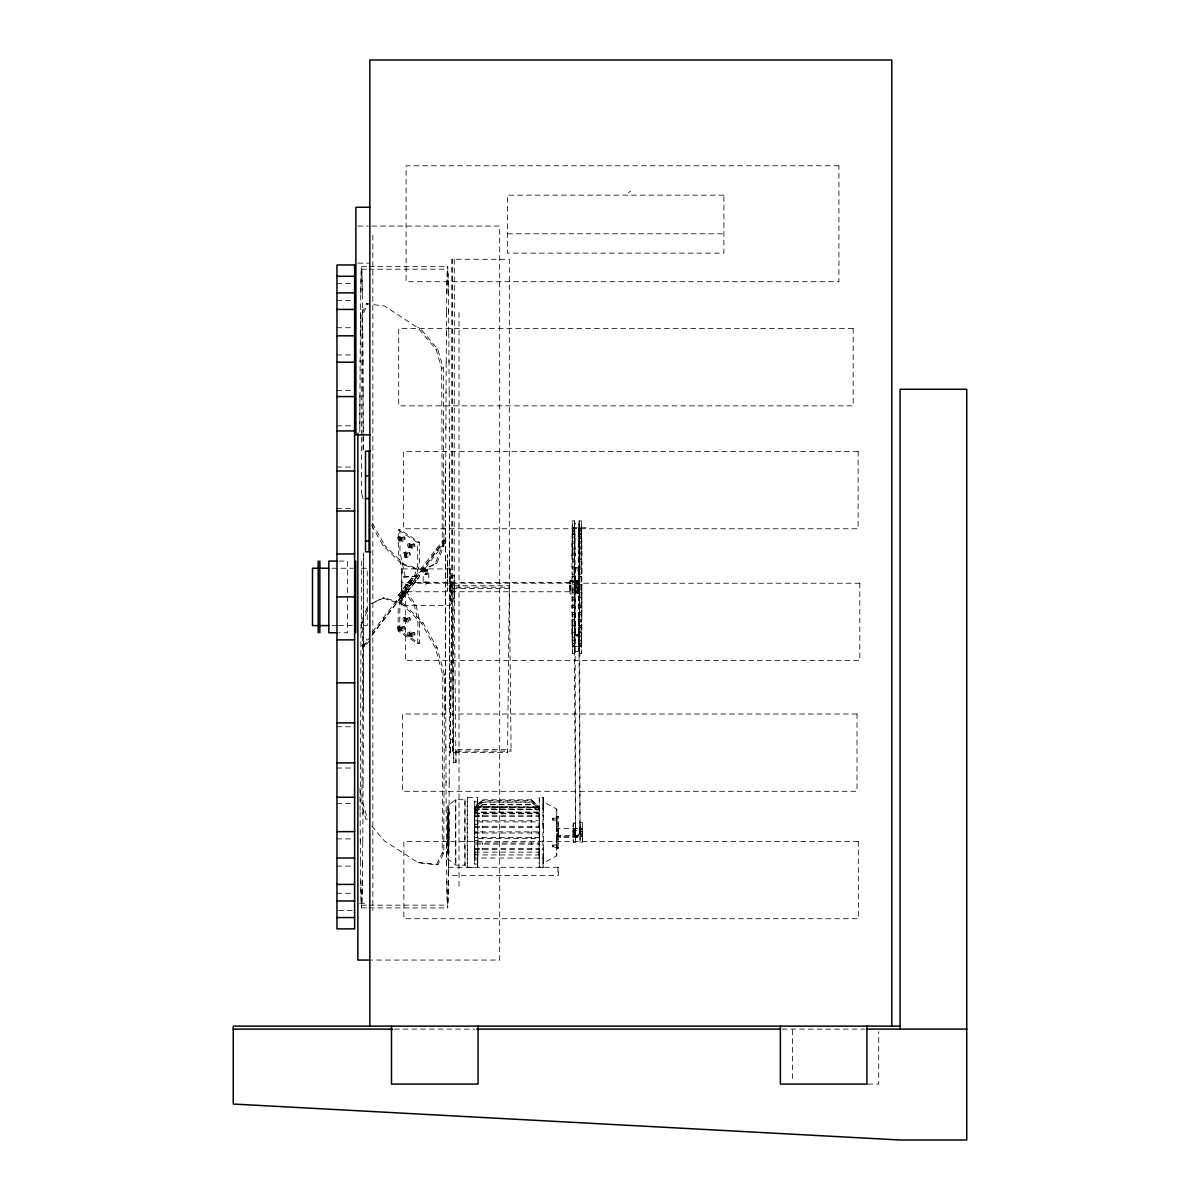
<?xml version="1.0" encoding="UTF-8"?>
<svg xmlns="http://www.w3.org/2000/svg" width="1200" height="1200" viewBox="0 0 1200 1200"><rect width="100%" height="100%" fill="white"/><g stroke="black" fill="none" stroke-linecap="round" stroke-linejoin="round"><path stroke-width="0.75" stroke-dasharray="5 3.75" d="M447.495 573.675L447.6 554.64L447.63 572.685M447.72 572.085L447.615 591.12L447.57 573.075M450.21 587.19L450.33 568.92L401.715 568.92L401.715 605.445L450.33 605.445L450.33 568.92M455.985 751.14L455.94 762.615L453.75 762.615L452.025 585.75L509.325 585.75L509.325 587.19L452.01 587.19L452.01 259.275L509.325 259.275L509.31 587.19L507.555 752.58L450.255 752.58L451.98 575.715L454.17 575.715L454.23 588.615M452.1 587.19L452.1 259.275M454.305 259.275L454.215 587.19L455.94 762.615M474.81 852.57L474.825 854.955L474.57 847.2M474.555 834.705L474.555 831.855L539.4 831.855L539.25 797.385L543.135 797.385L543.27 810.75M474.555 841.26L474.705 800.805L477.63 800.805L477.72 805.035L474.615 805.035M477.42 823.365L477.42 841.515M477.84 841.515L477.84 823.365M539.13 853.56L539.25 797.385M539.085 834.705L539.085 831.855M539.4 831.855L539.25 867.495L543.135 867.495L543.3 847.77M539.46 841.515L539.46 823.365M542.925 823.365L542.925 841.515M543.345 841.515L543.345 823.365M556.83 846.99C552.72 848.805 552.375 843.33 552.945 846.45M552.78 819.315C552.885 815.085 552.975 822.96 552.78 818.715M552.945 819.315L552.78 818.43M556.605 826.395L556.605 838.485M556.65 819.015L556.74 816.375L558.105 816.375L558.105 848.505L556.74 848.505L556.65 840.465M556.665 846.165L556.815 845.565M556.875 838.485L556.875 826.395M556.665 817.89L556.665 820.185L556.74 816.375M570.105 588.36L570.03 585.405M570.12 588.96L570.12 587.19M571.935 590.31L571.95 573.03M572.76 601.335L572.76 584.07M574.215 590.31L574.245 570.57M574.98 567.495L574.59 586.83L579.225 586.83L579.15 587.715L574.59 587.715L574.59 589.47L579.225 589.47L579.54 570.165L574.275 570.15L574.59 589.47M586.02 527.745L572.34 527.73L572.115 541.71L574.395 541.71L574.62 527.745L574.605 581.745L574.635 527.745L572.385 527.865L572.565 538.305L574.845 538.305L574.665 527.865L574.8 535.005M575.01 603.795L575.04 584.07M575.445 832.44C577.425 819.81 571.455 820.095 573.165 832.44L575.535 832.44L575.58 831.135M578.775 590.31L578.805 570.57M574.59 588.615L579.225 588.615L579.225 589.965L579.225 583.455L574.59 583.455M579.36 535.005L579.18 527.745L579.405 538.305L581.67 538.305L581.49 527.865L579.21 527.865L579.225 583.755L579.54 567.495L574.275 567.495L574.65 646.65L574.965 625.08M579.57 603.795L579.555 584.385L581.835 584.385L581.805 625.08M579.6 584.07L579.555 617.64M579.54 555.09L580.065 842.37L582.345 842.37L582.345 822.495L580.065 822.495L580.005 831.135M581.055 590.31L581.055 573.03M581.07 607.365L581.1 582.195L574.605 582.09M581.88 584.07L581.835 617.64M582.285 831.135L582.36 822.585M401.745 588.36L401.715 591.75L570.075 591.75L570.12 585.405M401.685 586.005L401.715 582.615L570.075 582.615L570.075 594.03L579.195 593.85L579.15 591.36M447.63 573.87L447.6 577.44L447.57 574.26M447.57 571.89L447.6 568.32L447.63 571.515M447.96 831.405L448.035 812.145L448.815 812.145L448.86 831.075M448.08 833.475L448.005 852.72L448.815 852.63L448.86 833.475M448.74 831.405L448.8 823.305L448.02 823.305L447.96 829.08M450.3 586.005L450.33 582.615L450.33 605.445M474.555 828L474.69 806.835L539.235 806.835L539.31 809.025L474.645 808.875L482.415 801.93L531.405 801.93L539.19 808.875L539.37 817.665M474.81 852.855L474.585 854.265M477.435 824.25L477.435 814.905M477.81 849.96L477.81 840.63L474.51 840.63L474.585 854.91L539.355 854.955M539.085 828L539.175 809.49L474.645 809.49M542.955 824.505L542.94 814.905M543.33 849.96L543.315 840.375M556.74 848.505L556.65 845.04M556.65 828.285L556.74 809.07L543.135 801.765L543.045 805.875M556.845 836.595L556.74 855.81L543.135 863.115L543 854.13M556.815 818.715L556.83 817.845L552.945 818.43M558.075 831.375L558.105 828.345L582.36 828.48L582.345 842.37M572.715 617.64L572.715 599.865L574.995 599.865L574.995 617.64M573.21 830.4L573.24 842.37L575.505 842.37L575.505 828.345L575.535 830.4L573.21 830.4L573.24 828.345L573.255 831.375L582.375 831.375L582.36 828.48M573.21 833.49L573.24 836.52L573.255 833.49L575.535 833.49L575.505 836.52L574.275 619.29M574.26 556.725L574.26 574.5L571.995 574.5L572.01 549.285M578.82 556.725L578.82 574.5L581.1 574.5L581.1 556.725M579.51 615.69L579.555 599.865L581.82 599.865M578.835 619.29L580.065 836.52L580.125 829.86M580.065 831.405C583.635 833.34 574.095 836.865 574.245 832.065C573.465 829.17 581.295 830.91 580.065 831.705C580.02 829.935 580.095 826.62 580.095 830.4L582.375 830.4M558.075 833.49L558.09 836.385L582.36 836.385L582.315 832.44L580.05 832.44L580.065 829.575L582.36 829.545M359.805 426.825L359.94 391.95M359.79 432.195L360.12 360.405M367.335 610.815L362.595 621.945L361.95 799.98L367.56 818.94L365.955 819.285L360.345 800.34L360.99 622.29L367.77 606.39M363.27 747.54L363.36 708.87A325.41 2.085 -90 0 0 363.495 552.855M363.12 782.43L363.255 746.175M398.13 630.975L398.205 608.145L403.575 590.655L405.18 590.31L415.995 604.845L419.505 620.52L419.415 643.335L417.81 643.695L398.13 630.975L399.735 630.615L419.415 643.335M399.735 630.615L399.825 607.8L405.18 590.31M417.81 643.695L417.9 620.865L414.39 605.19L403.575 590.655M371.7 826.02L384.33 840.81L418.02 862.575L436.47 864.855L442.185 853.215L442.83 675.18L435.525 648.135L421.425 623.1L402.06 604.185L382.65 598.05L371.61 603.3M436.47 864.855L438.075 864.495L443.79 852.87L444.435 674.82L437.13 647.79L423.045 622.755L403.68 603.84L384.27 597.705L382.65 598.05M445.89 428.205L446.025 391.95M445.77 465.495L445.875 426.825M448.08 835.8L448.035 841.53L447.975 836.115M448.845 835.8L448.8 841.53L448.74 836.115M449.34 747.54L449.43 708.87A325.41 2.085 -90 0 0 449.43 465.51L449.34 426.825M449.19 782.43L449.325 746.175M453.75 762.615L452.025 585.75M454.23 585.75L454.17 598.665L451.98 598.665M450.21 739.665L452.415 739.665L452.445 751.14L511.095 751.14L511.095 749.7L453.795 749.7M539.37 853.56L539.355 852.15L474.6 852.15L474.72 858.045L539.265 858.045L539.385 842.955L474.57 842.955L474.57 844.125L539.385 844.125M572.04 542.505L572.025 559.875L574.305 559.875M572.685 625.08L572.685 614.49L574.965 614.49M574.26 562.62L574.305 548.1M579.39 636.045L579.225 589.125L574.59 589.125L574.41 634.41L579.405 634.44M574.95 626.265L574.995 611.745M578.82 562.62L578.91 541.785M578.955 634.41L579.15 589.125M579.15 584.565L579.15 583.455M579.48 622.26L579.51 614.49L581.79 614.49M579.51 626.265L579.555 611.745M581.13 549.285L581.13 559.875L578.85 559.875M362.94 813.96L363.105 780.75M446.04 393.615L446.19 360.405M449.025 813.96L449.175 780.75M474.84 854.805L474.705 800.805M477.45 816.615L477.465 807.645M542.97 817.095L542.985 807.645M552.765 845.28L556.65 844.845M556.65 824.4L556.695 818.52M556.83 840.465L556.815 846.165M574.335 552.105L574.35 541.785M574.38 536.25L574.32 553.2L572.04 553.2M574.905 632.58L574.935 621.165L572.655 621.165L572.37 653.505L574.65 653.505L574.845 643.05L574.875 632.655L572.595 632.655L572.37 646.65L581.475 646.65L581.7 632.655L579.42 632.655L579.21 653.505L581.49 653.505L581.745 627.255L579.465 627.255L579.195 646.62L579.105 645.345L579.225 591.495L574.59 591.495L574.59 589.125M578.88 542.505L578.88 553.2L581.16 553.2L581.445 520.875L579.165 520.875L578.97 531.315M579.465 632.58L579.495 621.165L581.775 621.165L581.775 631.875M360.135 362.34L360.54 309.435M362.745 841.62L362.94 812.025M446.205 362.34L446.385 332.745M448.83 841.62L449.01 812.025M570.045 581.745L570.045 586.305L570.075 580.335L579.18 580.335L579.21 581.745L570.045 581.745L570.075 580.395M572.595 632.655L572.625 627.255L574.905 627.255L574.86 633.48M578.94 536.25L578.91 547.125L581.19 547.125L581.49 527.865M360.33 334.92L360.765 290.88A305.415 1.95 -90 0 1 362.295 290.85L362.52 311.805M362.535 864.93L362.745 839.445M424.65 574.335L425.97 573.3L427.275 574.335L424.65 574.335L424.635 570.03L425.955 569.67L427.275 570.03L427.29 573.645M424.635 570.03L425.94 571.065L427.275 570.03M446.4 334.92L446.61 309.435M448.605 864.93L448.815 839.445M474.825 854.55L474.705 864.075L477.63 864.075L477.675 862.995L474.66 862.995L474.585 854.55M477.48 810.06L477.63 797.385L467.325 797.385L464.985 799.725L464.79 832.44L464.985 865.155L467.325 867.495L477.63 867.495L477.765 854.805L474.57 854.805M477.735 862.8L477.795 848.25L474.54 848.25M543 810.75L543.135 797.385M543.27 854.13L543.135 863.115M574.365 536.475C571.905 514.26 583.26 521.22 579.405 539.175M579.18 580.335L579.165 581.745L579.195 527.805L579 536.415M450.255 752.58L451.98 575.715M452.445 751.14L454.17 575.715M574.605 527.73L574.425 537.09L572.145 537.09M574.41 531.315L574.605 520.875L572.325 520.875L572.07 547.125L574.35 547.125M574.455 639.36L574.635 646.62L574.83 637.275L572.55 637.275M579.165 527.73L578.985 537.09L581.265 537.09M579.045 642.63L579.195 646.62L579.39 637.275L581.67 637.275M362.52 862.56L362.295 883.485A305.415 1.95 -90 0 1 360.765 883.515L360.54 862.56M446.61 311.805L446.835 290.88A305.415 1.95 -90 0 1 448.365 290.85L448.59 311.805M448.59 862.56L448.365 883.485A305.415 1.95 -90 0 1 446.835 883.515L446.4 839.445M539.19 808.875L539.205 807.57L474.675 807.57L474.72 858.045M574.83 642.78C571.11 654.39 582.69 654.33 579.39 642.78M477.525 805.035L477.63 800.805M552.93 844.74L552.765 846.165M558.105 836.385L558.105 816.375M574.665 589.47L574.98 570.165M574.245 833.85L574.245 831.03M474.69 806.835L539.28 807.285L474.705 806.955L482.49 799.8L531.48 799.8M579.165 593.115L579.165 593.505M448.02 805.56L448.02 859.305L455.79 865.155L464.985 865.155L464.985 799.725L455.79 799.725L448.02 805.56L448.02 859.305M552.765 820.185L556.815 820.02M582.345 836.52L582.33 833.49L580.05 833.49L580.05 835.335M570.075 594.03L570.06 588.9M579.18 522.99L578.94 541.71L581.22 541.71M573.225 822.585L573.24 842.37M580.065 822.585L580.11 825.405M423.135 570.375L425.955 569.085L428.76 570.375L428.82 582.855L426 584.145L423.195 582.855L423.135 570.375L425.94 571.65L428.76 570.375M423.195 582.855L426.015 581.58L428.82 582.855M414.3 576.54L417.765 565.47L417.675 542.64L398.28 529.92L398.355 552.75L403.65 577.08L415.92 576.195L419.385 565.11L419.295 542.295L399.885 529.575L398.28 529.92M448.815 812.145L448.665 835.47M448.005 823.35L448.08 828.765M371.61 525.18L382.98 545.52L402.12 564.435L421.215 570.57L435.12 563.82L442.32 546.33L441.675 368.28L436.035 349.335L417.84 327.81L384.63 306.045L366.51 303.765L360.975 315.405L361.41 435.345M421.215 570.57L436.74 563.475L443.94 545.97L443.295 367.935L437.655 348.975L419.46 327.465L417.84 327.81M363.03 435L362.595 315.06L368.13 303.42L366.51 303.765M398.205 595.725L399.81 593.61C396.465 595.77 400.665 597.6 401.445 594.315L399.81 596.415M399.135 594.51C405.57 602.82 409.035 587.28 399.555 593.925L401.925 590.88L403.53 591.57L400.77 595.17L403.47 591.66M403.38 588.87L404.985 586.755C401.625 588.975 405.78 590.76 406.62 587.46L405.045 589.485M405.48 586.125L406.155 585.225C416.37 585.315 407.025 593.88 404.58 587.295C405.225 584.055 410.775 583.275 407.1 586.83L408.72 584.715M408.06 582.885L409.68 580.77C406.305 582.99 410.46 584.775 411.3 581.475L409.725 583.5M408.99 581.67L410.385 579.825L409.02 581.625L413.835 583.77L415.695 581.34L410.385 579.855L411.78 578.04L413.4 578.73L411.765 580.845M402.57 592.83L401.91 593.685M412.035 580.53L410.61 582.375L413.4 578.73M403.965 596.61L404.655 595.71M409.14 589.755L409.83 588.855M413.835 583.77L414.51 582.87M400.365 601.35L398.58 600.66L403.68 593.82L418.125 575.22L419.91 575.925L400.2 601.35L419.745 575.925M411.78 578.04L410.16 580.14M369.48 640.65L364.89 646.515L361.995 645.81L367.11 639M363.615 646.515L367.71 641.055M420.81 571.17L444.555 540.045L446.16 540.75L422.43 571.875L420.81 571.17L372.255 634.29M372.39 632.055L435.78 549.585L443.265 540.045L444.555 540.045M371.85 635.565L403.92 593.625L402.315 592.935M407.355 586.515L405.945 588.315L406.875 587.145M446.16 540.75L444.885 540.75L398.58 600.66M400.29 592.98L401.925 590.88M405.135 595.08L405.795 594.225M410.31 588.225L411.015 587.325M414.99 582.24L415.65 581.385M361.995 645.81L363.27 645.81L369.015 638.49M404.34 587.61L407.1 584.025M474.78 809.025L482.55 802.17L531.54 802.17L539.325 809.025M482.46 800.46L474.675 807.3L482.52 800.535L531.51 800.535L539.28 807.285L531.435 800.46M628.35 192.57L630.705 191.265M371.64 603.705L384.27 597.705M398.685 536.61L398.01 537.06A2.565 1.365 69.1 0 0 397.83 538.77L398.7 540.81A3.27 1.74 69.1 0 0 400.095 541.98L402.825 541.23A2.565 1.365 69.1 0 0 403.005 539.52L402.15 537.48A3.27 1.74 69.1 0 0 400.74 536.325L399.12 536.67A3.27 1.74 69.1 0 1 400.53 537.825L401.4 539.865A2.565 1.365 69.1 0 1 401.22 541.575L400.545 542.025M400.29 536.265L399.615 536.715A2.565 1.365 69.1 0 0 399.45 538.425L400.305 540.465A3.27 1.74 69.1 0 0 401.715 541.62L402.165 541.68M399.15 537.975L399.15 540.06A1.635 0.87 69.1 0 0 399.855 540.645L405.12 539.55L404.91 537.525A1.635 0.87 69.1 0 0 404.22 536.94L399.36 537.99A1.635 0.87 69.1 0 1 400.065 538.575L400.77 539.715A1.635 0.87 69.1 0 0 401.475 540.3L401.685 538.23A1.635 0.87 69.1 0 0 400.98 537.645L400.425 539.055M403.995 536.925L403.995 539.025A1.635 0.87 69.1 0 0 404.7 539.595L404.925 539.625M400.08 540.675L400.41 539.235M408.48 543.54L407.805 543.99A2.565 1.365 69.1 0 0 407.625 545.7L408.495 547.74A3.27 1.74 69.1 0 0 409.89 548.91L412.635 548.16A2.565 1.365 69.1 0 0 412.8 546.45L411.945 544.41A3.27 1.74 69.1 0 0 410.535 543.24L408.915 543.6A3.27 1.74 69.1 0 1 410.325 544.755L411.195 546.795A2.565 1.365 69.1 0 1 411.015 548.505L410.34 548.955M410.085 543.195L409.425 543.645A2.565 1.365 69.1 0 0 409.245 545.355L410.1 547.395A3.27 1.74 69.1 0 0 411.51 548.55L411.96 548.61M408.945 544.905L408.945 546.99A1.635 0.87 69.1 0 0 409.65 547.575L414.915 546.48L414.72 544.455A1.635 0.87 69.1 0 0 414.015 543.87L409.17 544.92A1.635 0.87 69.1 0 1 409.86 545.505L410.565 546.645A1.635 0.87 69.1 0 0 411.27 547.23L411.48 545.16A1.635 0.87 69.1 0 0 410.775 544.575L409.875 547.605M413.79 543.855L413.79 545.94A1.635 0.87 69.1 0 0 414.495 546.525L414.72 546.555M403.965 556.53A3.27 1.74 69.1 0 0 405.375 557.685L408.105 556.95A2.565 1.365 69.1 0 0 408.285 555.225L407.415 553.2A3.27 1.74 69.1 0 0 406.02 552.03L403.275 552.78A2.565 1.365 69.1 0 0 403.095 554.49L403.965 556.53M405.57 551.985L404.895 552.435A2.565 1.365 69.1 0 0 404.715 554.145L405.585 556.185A3.27 1.74 69.1 0 0 406.995 557.34L407.43 557.4M404.415 553.68L404.43 555.78A1.635 0.87 69.1 0 0 405.135 556.365L410.385 555.27L410.19 553.245A1.635 0.87 69.1 0 0 409.485 552.66L404.64 553.71A1.635 0.87 69.1 0 1 405.345 554.295L405.69 554.955M409.26 552.645L409.275 554.73A1.635 0.87 69.1 0 0 409.98 555.315L410.205 555.345M405.345 556.395L406.26 553.365A1.635 0.87 69.1 0 1 406.965 553.95L406.74 556.02A1.635 0.87 69.1 0 1 406.05 555.435L405.705 554.775M405.81 557.745L406.485 557.295A2.565 1.365 69.1 0 0 406.665 555.585L405.795 553.545A3.27 1.74 69.1 0 0 404.4 552.39L403.95 552.33M403.965 617.37L403.275 617.82A2.565 1.395 68.9 0 0 403.08 619.53L403.95 621.57A3.27 1.77 68.9 0 0 405.375 622.725L408.12 621.99A2.565 1.395 68.9 0 0 408.315 620.265L407.445 618.225A3.27 1.77 68.9 0 0 406.02 617.07L404.415 617.415A3.27 1.77 68.9 0 1 405.84 618.585L406.71 620.61A2.565 1.395 68.9 0 1 406.515 622.335L405.825 622.77M405.57 617.025L404.88 617.46A2.565 1.395 68.9 0 0 404.685 619.185L405.555 621.21A3.27 1.77 68.9 0 0 406.98 622.38L407.43 622.425M404.43 618.72L404.415 620.82A1.635 0.885 68.9 0 0 405.135 621.405L410.385 620.31L410.19 618.285A1.635 0.885 68.9 0 0 409.485 617.7L404.655 618.75A1.635 0.885 68.9 0 1 405.36 619.32L406.035 620.475A1.635 0.885 68.9 0 0 406.74 621.045L406.98 618.975A1.635 0.885 68.9 0 0 406.26 618.39L405.36 621.42M409.26 617.67L409.245 619.77A1.635 0.885 68.9 0 0 409.95 620.355L410.19 620.37M398.61 626.235L397.92 626.67A2.565 1.395 68.9 0 0 397.725 628.395L398.595 630.435A3.27 1.77 68.9 0 0 400.02 631.59L402.765 630.84A2.565 1.395 68.9 0 0 402.96 629.13L402.09 627.09A3.27 1.77 68.9 0 0 400.68 625.935L399.06 626.28A3.27 1.77 68.9 0 1 400.485 627.45L401.355 629.475A2.565 1.395 68.9 0 1 401.16 631.2L400.47 631.635M400.23 625.89L399.54 626.325A2.565 1.395 68.9 0 0 399.345 628.05L400.215 630.075A3.27 1.77 68.9 0 0 401.625 631.245L402.075 631.29M399.075 627.585L399.075 629.685A1.635 0.885 68.9 0 0 399.78 630.27L405.03 629.175L404.835 627.135A1.635 0.885 68.9 0 0 404.13 626.565L399.3 627.615A1.635 0.885 68.9 0 1 400.02 628.185L400.68 629.34A1.635 0.885 68.9 0 0 401.385 629.91L401.625 627.84A1.635 0.885 68.9 0 0 400.92 627.255L400.005 630.285M403.905 626.535L403.89 628.635A1.635 0.885 68.9 0 0 404.61 629.22L404.835 629.235M408.555 632.145L407.865 632.58A2.565 1.395 68.9 0 0 407.67 634.305L408.54 636.33A3.27 1.77 68.9 0 0 409.95 637.5L412.71 636.75A2.565 1.395 68.9 0 0 412.905 635.04L412.035 633A3.27 1.77 68.9 0 0 410.61 631.845L409.005 632.19A3.27 1.77 68.9 0 1 410.43 633.345L411.3 635.385A2.565 1.395 68.9 0 1 411.105 637.11L410.415 637.545M410.16 631.785L409.47 632.235A2.565 1.395 68.9 0 0 409.275 633.945L410.145 635.985A3.27 1.77 68.9 0 0 411.57 637.155L412.02 637.2M409.02 633.495L409.005 635.595A1.635 0.885 68.9 0 0 409.725 636.165L414.96 635.085L414.78 633.045A1.635 0.885 68.9 0 0 414.06 632.475L409.245 633.525A1.635 0.885 68.9 0 1 409.95 634.095L410.295 634.77M413.835 632.445L413.835 634.545A1.635 0.885 68.9 0 0 414.54 635.13L414.765 635.145M409.95 636.195L410.85 633.165A1.635 0.885 68.9 0 1 411.555 633.75L411.33 635.82A1.635 0.885 68.9 0 1 410.61 635.235L410.28 634.575M360.975 315.405L362.595 315.06M436.035 349.335L437.655 348.975M441.675 368.28L443.295 367.935M363.09 498.855L361.62 493.44L363.24 493.095M382.98 545.52L384.6 545.16L403.74 564.09L422.835 570.225M417.675 542.64L419.295 542.295M442.32 546.33L443.94 545.97M402.12 564.435L403.74 564.09M435.12 563.82L436.74 563.475M403.65 577.08L415.92 576.195M402.06 604.185L403.68 603.84M414.39 605.19L415.995 604.845M360.99 622.29L362.595 621.945M421.425 623.1L423.045 622.755M435.525 648.135L437.13 647.79M442.83 675.18L444.435 674.82M360.345 800.34L361.95 799.98M442.185 853.215L443.79 852.87M418.02 862.575L438.075 864.495M559.53 836.415L560.64 836.34M357.855 226.08L368.13 226.08M371.7 226.08L499.68 226.08L499.68 960.06L371.7 960.06M507.495 233.805L723.9 233.805M357.855 263.16L369.84 263.16M361.53 266.475L367.14 266.475M369.015 266.475L447.6 266.475M361.53 269.205L367.14 269.205M369.015 269.205L447.6 269.205M336.69 283.455L354.885 283.455M336.69 300.54L354.885 300.54M336.69 327.735L354.885 327.735M336.69 354.93L354.885 354.93M336.69 390.375L354.885 390.375M336.69 425.805L354.885 425.805M336.69 467.07L354.885 467.07M336.69 508.35L354.885 508.35M572.43 529.02L574.71 529.02M579.27 529.02L581.55 529.02M572.235 530.475L574.515 530.475M579.075 530.475L581.355 530.475M572.475 531.18L574.755 531.18M579.315 531.18L581.595 531.18M572.19 533.325L574.47 533.325M579.03 533.325L581.31 533.325M572.52 534.285L574.8 534.285M579.36 534.285L581.64 534.285M574.875 543.165L572.595 543.165L572.325 520.875M579.435 543.165L581.715 543.165L581.445 520.875M572.625 538.08L572.64 548.76L574.905 548.76L574.95 556.26M579.465 548.76L581.745 548.76L581.745 538.08M339.045 561.09L347.565 561.09L347.565 632.745L339.045 632.745M572.685 561.84L574.965 561.84M579.525 561.84L581.805 561.84L581.835 584.385M571.995 567.015L574.275 567.015M578.835 567.015L581.115 567.015M332.22 568.245L353.07 568.245M361.425 568.245L367.245 568.245L367.245 625.59L361.425 625.59M574.275 568.83L579.54 568.83M574.98 569.085L572.7 569.085L572.67 544.335M579.54 569.085L581.82 569.085M572.715 576.645L574.995 576.645M579.555 576.645L581.835 576.645M574.62 580.575L579.195 580.575M574.605 580.86L579.195 580.86M574.605 581.25L579.21 581.25M574.605 581.535L579.21 581.535L578.835 567.495M571.98 582.195L574.26 582.195M574.59 582.735L579.225 582.735M574.59 584.235L579.225 584.235L579.15 585.93L574.59 585.93M574.995 584.385L572.715 584.385L572.745 567M574.59 585.075L579.225 585.075L579.15 588.96M574.635 587.19L579.18 587.19M452.025 588.615L509.325 588.615L509.325 587.19M574.26 589.98L571.98 589.98L571.95 607.365M574.59 589.965L581.1 589.98M574.59 590.76L579.225 590.76L579.15 589.8M572.715 592.17L579.21 592.155M579.555 592.17L581.835 592.17M574.605 592.725C585.975 591.39 573.21 596.235 574.59 591.495M574.605 593.205L579.195 593.58M571.98 597.72L574.26 597.72M578.82 597.72L581.1 597.72M574.275 605.28L571.995 605.28L572.07 636.285M578.835 605.28L581.115 605.28L581.115 623.04M572.7 607.35L574.98 607.35M579.54 607.35L581.82 607.35M572.01 612.525L574.29 612.525M578.85 612.525L581.13 612.525M332.22 625.59L337.335 625.59M338.52 625.59L355.71 625.59M581.145 630.03L581.145 619.335L572.04 619.335L572.07 625.605L574.35 625.605M578.91 625.605L581.175 625.605L581.49 653.505M572.07 625.605L572.1 631.215L574.38 631.215M578.94 631.215L581.22 631.215L581.475 646.65M579.405 635.25L574.41 635.25L574.635 651.39M581.25 636.06L572.145 636.06L572.37 646.65M572.175 640.08L574.455 640.08M579.015 640.08L581.295 640.08M572.505 641.055L574.785 641.055M579.345 641.055L581.625 641.055M572.22 643.185L574.5 643.185M579.06 643.185L581.34 643.185M572.46 643.89L574.74 643.89M579.3 643.89L581.58 643.89M572.265 645.345L574.545 645.345M579.105 645.345L581.385 645.345M572.415 645.765L574.695 645.765M579.255 645.765L581.535 645.765M572.325 646.5L574.605 646.5M579.15 646.5L581.43 646.5M336.69 726.75L354.885 726.75M336.69 768.03L354.885 768.03M474.66 801.87L477.675 801.87M336.69 803.46L354.885 803.46M474.75 807.645L539.28 807.645M474.78 809.67L539.325 809.67M474.57 810.06L477.765 810.06L477.63 797.385M474.6 813.12L539.145 813.12M474.81 813.525L539.355 813.525M474.585 815.205L539.37 815.205M474.585 816.375L539.37 816.375M474.54 816.615L477.795 816.615L477.78 807.645M474.555 820.755L539.385 820.755L539.385 821.925L474.555 821.925M474.51 824.25L477.81 824.25L477.81 814.905M474.555 826.305L539.4 826.305M474.555 827.475L539.4 827.475M573.225 828.9L575.52 828.9M580.05 828.9L582.36 828.9M573.21 829.545L575.535 829.545M474.51 832.44L477.825 832.44M474.555 833.025L539.4 833.025M573.21 834.48L575.535 834.48M580.05 834.48L582.375 834.48M573.21 835.335L582.36 835.335M573.225 835.98L575.52 835.98M580.05 835.98L582.36 835.98M539.4 837.405L474.555 837.405L474.555 838.575L539.4 838.575M336.69 838.905L354.885 838.905M474.585 848.505L539.37 848.505M474.585 849.675L539.37 849.675M474.615 859.83L477.72 859.83M336.69 866.1L354.885 866.1M336.69 893.28L354.885 893.28M359.565 903.255L368.13 903.255M361.53 905.16L367.14 905.16M369.015 905.16L447.6 905.16M361.53 907.905L367.14 907.905M369.015 907.905L447.6 907.905M338.52 910.38L353.07 910.38M394.335 1029.105L474.87 1029.105M782.07 1029.105L864.48 1029.105M867.81 1084.08L878.73 1084.08L878.73 1031.73M576.945 836.34L578.295 836.445M443.265 540.045L444.885 540.75M439.035 547.38L440.64 548.07M435.78 549.585L437.385 550.29M421.605 567.885L423.225 568.575M414.495 579.81L416.115 580.515M403.68 593.82L405.3 594.525M383.1 617.985L384.72 618.69M363.27 645.81L364.89 646.515M531.465 799.8L539.25 806.955M372.345 523.26L384.6 545.16M579.165 520.875L579.48 549.9M574.605 520.875L574.89 544.17M579.21 653.505L578.91 636.285M574.65 653.505L574.38 630.195M572.37 653.505L572.1 631.215M405.255 576.72L399.975 552.39L399.885 529.575M539.265 858.045L539.145 852.855M574.635 522.99L574.845 539.175M579.18 651.39L579.015 639.36M580.065 842.37L580.125 831.135M575.505 822.495L575.55 825.405M575.505 842.37L575.565 829.86M558.105 828.345L558.12 831.375M556.74 809.07L556.74 855.81M558.105 848.505L558 832.44M552.765 847.035L552.945 845.565M543.135 801.765L543.225 805.875M543.135 867.495L542.97 847.77M539.25 867.495L539.04 841.515M477.57 862.995L477.63 864.075M477.63 867.495L477.48 854.805M474.66 862.995L474.705 864.075M401.715 568.92L401.715 591.75M401.715 582.615L401.745 586.005M401.715 605.445L401.61 587.19M448.8 823.305L448.845 828.765M448.035 812.145L448.08 831.075M448.785 852.72L448.74 833.805M448.005 852.72L447.96 833.805M574.62 593.58L574.845 636.045M578.835 570.15L579.15 589.47L579.15 588.615M509.325 585.75L511.095 751.14M578.97 635.19L578.985 642.78M448.605 309.435L448.815 334.92M446.61 864.93L446.205 812.025M362.535 309.435L362.745 334.92M360.33 839.445L360.54 864.93M579.435 536.25L579.435 544.17M578.925 630.195L578.94 638.115M556.785 818.52L556.83 824.4M477.51 862.8L477.45 848.25M448.83 332.745L449.01 362.34M362.745 332.745L362.94 362.34M360.135 812.025L360.315 841.62M574.905 538.08L574.92 549.9M574.35 636.285L574.305 618.12M449.025 360.405L449.175 393.615M446.04 780.75L446.19 813.96M362.94 360.405L363.105 393.615M360 788.115L360.12 813.96M581.775 544.335L581.775 555.03L572.655 555.03L572.64 548.76M579.495 544.335L579.51 556.26M580.125 826.395L580.125 827.475M578.865 618.12L578.865 630.03M574.95 544.335L574.98 555.09M574.665 589.125L574.86 634.44M575.565 826.395L575.565 828.63M575.49 835.335L575.49 833.49M543.285 807.645L543.3 817.095M507.555 751.14L507.555 752.58M449.19 391.95L449.325 428.205M445.89 746.175L446.025 782.43M427.26 570.72L427.275 574.335M425.955 569.67L425.97 574.68M363.12 391.95L363.255 428.205M363.03 436.875L363.075 449.985M361.41 437.22L361.62 493.44M581.82 551.325L581.865 575.43M579.54 551.325L579.585 587.19M578.805 603.795L578.835 623.04M574.98 551.325L575.535 831.375M574.245 603.795L574.275 623.04M543.33 814.905L543.33 832.44M542.955 840.375L542.94 849.96M477.435 840.63L477.435 849.96M474.6 852.855L474.585 853.92M445.77 708.87L445.875 747.54M363.27 426.825L363.315 450.585M578.79 587.19L578.79 607.365M575.025 567L575.025 587.19M574.23 587.19L574.23 607.365M573.3 831.135L573.3 832.44M792.555 1029.855L792.555 1082.205M576.96 835.44L576.945 837.495M574.635 583.755L574.635 590.61M560.625 835.44L560.64 837.495M557.895 867.27L557.895 875.55M539.085 837.405L539.085 838.575M531.675 826.305L531.675 827.475M531.675 831.855L531.675 833.025M531.675 837.405L531.675 838.575M531.645 815.205L531.645 816.375M531.66 820.755L531.66 821.925M531.66 842.955L531.66 844.125M531.645 848.505L531.645 849.675M531.3 815.205L531.3 816.375M531.285 820.755L531.285 821.925M531.27 826.305L531.27 827.475M531.27 831.855L531.27 833.025M531.27 837.405L531.27 838.575M531.285 842.955L531.285 844.125M531.3 848.505L531.3 849.675M482.67 820.755L482.67 821.925M482.685 826.305L482.685 827.475M482.685 831.855L482.685 833.025M482.685 837.405L482.685 838.575M482.67 842.955L482.67 844.125M482.655 815.205L482.655 816.375M482.655 848.505L482.655 849.675M482.31 815.205L482.31 816.375M482.295 820.755L482.295 821.925M482.28 826.305L482.28 827.475M482.28 831.855L482.28 833.025M482.28 837.405L482.28 838.575M482.295 842.955L482.295 844.125M482.31 848.505L482.31 849.675M459.015 312.555L459.015 889.02M448.92 829.395L448.92 834.735M448.695 867.27L448.695 875.55M448.14 829.395L448.14 834.735M447.9 830.145L447.9 835.47M401.715 584.895L401.715 589.47M372.84 235.215L372.84 910.59M361.425 561.09L361.425 632.745M449.445 464.46A328.215 2.1 -90 0 1 449.445 709.905M445.56 709.905A328.215 2.1 -90 0 1 445.56 464.46M363.525 554.385A328.215 2.1 -90 0 1 363.375 709.905M446.85 293.385A302.805 1.935 -90 0 1 448.365 293.385M445.575 708.855A325.41 2.085 -90 0 1 445.575 465.51M448.365 880.98A302.805 1.935 -90 0 1 446.85 880.98M360.78 293.385A302.805 1.935 -90 0 1 362.295 293.385M362.295 880.98A302.805 1.935 -90 0 1 360.78 880.98M455.595 823.965L455.79 865.155L455.79 799.725L455.595 823.965M467.115 823.365L467.325 867.495L467.325 797.385L467.115 823.365M450.36 588.36L450.33 591.75L450.3 588.36M539.37 853.92L539.13 854.97L539.355 853.92M570.06 584.22L570.06 584.22M482.385 804.33L474.6 812.055L539.145 812.055L531.36 804.33L482.385 804.33M482.595 804.78L474.81 812.445L539.34 812.445L531.57 804.78L482.58 804.78M838.92 165.78L406.095 165.78L406.095 281.715L838.92 281.715L838.92 165.78M723.9 195.15L507.495 195.15L507.495 253.125L723.9 253.125L723.9 195.15M853.17 328.56L398.715 328.56L398.715 405.855L853.17 405.855L853.17 328.56M858.12 451.47L403.65 451.47L403.65 528.765L858.12 528.765L858.12 451.47M859.815 583.23L405.36 583.23L405.36 660.525L859.815 660.525L859.815 583.23M857.025 714.03L402.57 714.03L402.57 791.31L857.025 791.31L857.025 714.03M578.52 835.44L559.08 835.44L559.08 837.495L578.52 837.495L578.52 835.44M858.33 841.425L403.86 841.425L403.86 918.72L858.33 918.72L858.33 841.425M558.315 867.27L448.275 867.27L448.275 875.55L558.315 875.55L558.315 867.27"/><path stroke-width="1.5" d="M369.84 207.255L355.89 207.255L355.89 434.85L369.84 434.85M336.96 276.27L354.615 276.27M336.96 292.86L354.615 292.86M336.96 309.435L354.615 309.435M336.96 335.82L354.615 335.82M336.96 362.19L354.615 362.19M336.96 396.57L354.615 396.57M336.96 430.935L354.615 430.935M370.59 451.155L365.52 451.155L365.52 551.805L370.59 551.805M336.96 470.97L354.615 470.97M365.52 475.845L369.06 475.845L369.06 451.155M365.52 498.555L369.06 498.555M336.96 511.005L354.615 511.005M365.52 541.005L369.06 541.005M336.96 553.965L354.615 553.965M337.335 561.09L328.815 561.09L328.815 632.745L337.335 632.745M318.21 568.245L312.51 568.245L312.51 625.59L318.21 625.59M319.845 568.245L328.815 568.245M336.96 596.91L354.615 596.91M319.845 625.59L328.815 625.59M336.96 639.87L354.615 639.87M336.96 682.83L354.615 682.83M336.96 722.865L354.615 722.865M336.96 762.9L354.615 762.9M336.96 797.265L354.615 797.265M336.96 831.645L354.615 831.645M336.96 858.015L354.615 858.015M336.96 884.4L354.615 884.4M336.96 900.975L354.615 900.975M336.96 917.565L354.615 917.565M369.84 960.06L357.855 960.06L357.855 433.275M900.075 1026.12L233.25 1026.12L233.25 1104.03L900.075 1140L966.75 1140L966.75 389.265L900.075 389.265L900.075 1029.105M233.25 1029.105L392.46 1029.105M476.745 1029.105L780.195 1029.105M866.355 1029.105L966.75 1029.105M891.825 1026.12L891.825 60L369.84 60L369.84 1026.12M866.925 1026.12L866.925 1084.08L780.36 1084.08L780.36 1026.12M478.05 1026.12L478.05 1084.08L391.485 1084.08L391.485 1026.12M369.06 477.45L369.06 550.935M355.71 561.09L355.71 632.745M319.845 561.09L319.845 632.745M318.21 561.09L318.21 632.745M354.615 264.96L336.96 264.96L336.96 928.875L354.615 928.875L354.615 264.96"/></g></svg>
